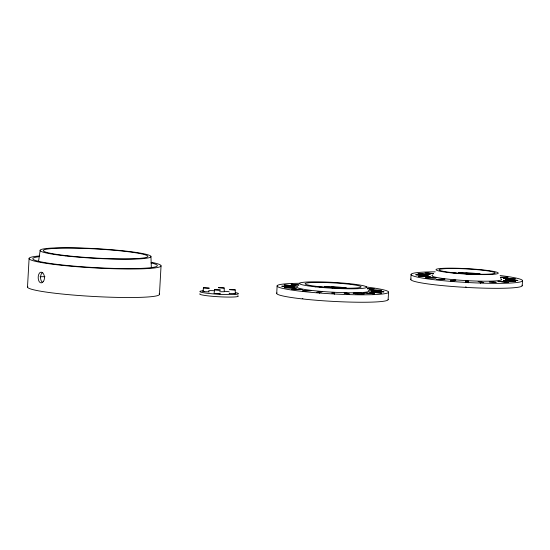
<?xml version="1.0" encoding="UTF-8"?>
<svg xmlns="http://www.w3.org/2000/svg" width="550" height="550" viewBox="0 0 550 550"><rect width="100%" height="100%" fill="white"/><g stroke="black" fill="none" stroke-linecap="round" stroke-linejoin="round"><path stroke-width="0.82" d="M27.5 287.018L29.095 258.493M159.452 294.367L161.047 265.843M276.719 293.377L277.138 285.938M319.536 293.246L319.626 291.596L322.053 291.768L318.869 292.469L316.58 292.304L319.626 291.596M334.29 294.264C336.057 292.229 331.176 291.541 332.001 293.377C332.819 293.377 335.005 294.216 334.379 292.607M388.135 299.585L388.547 292.146M410.809 279.448L411.084 274.484M465.747 282.673L465.877 280.995L468.291 281.132L468.401 282.033L465.953 281.923L465.843 281.022M468.236 282.81L468.332 281.16M480.466 283.278L480.562 281.627L478.149 281.511L481.477 282.597L483.766 282.652L480.562 281.627M522.225 285.656L522.5 280.692M324.163 287.616L324.5 286.392M458.253 273.687L458.59 272.463A19.752 1.719 3.2 0 1 480.191 273.948L467.741 274.086L458.384 272.456M208.608 291.686L209.206 291.899L203.005 291.569L203.452 287.815L209.165 288.166L203.452 287.815M218.178 293.439L220.296 293.803L214.074 293.473L214.534 289.768L220.254 290.07L214.534 289.768M38.527 261.429L40.164 250.401M224.194 288.007L218.501 287.657L224.194 288.007L224.235 291.741L219.636 291.734M235.283 289.933L229.556 289.63L235.228 289.891L235.29 293.714L229.103 293.336L229.481 293.219M202.998 291.521L204.256 291.39M40.068 276.726L44.928 276.684M500.514 277.152L508.104 277.296L500.39 277.42M336.188 287.994L346.163 287.877M367.366 288.592L374.158 288.743L367.242 288.867M320.286 287.279L321.069 287.341M433.496 273.529L425.054 272.738L433.668 273.817M298.739 284.879L291.101 284.192L298.911 285.168M302.857 298.478L302.287 298.389M466.18 286.976L465.637 286.859M234.156 293.397L235.324 293.666M458.734 273.597L451.715 272.546A19.752 1.719 3.2 0 0 450.986 272.587M324.294 286.392L332.867 287.884M323.868 287.389L317.625 286.474A19.752 1.719 3.2 0 0 315.618 286.619M456.418 273.57L456.809 273.653M150.954 256.575L151.346 267.712M366.142 286.983A55.791 4.861 3.2 0 1 374.027 294.607A55.791 4.861 3.2 0 1 291.472 290.008A55.791 4.861 3.2 0 1 299.771 283.284M388.073 299.344A55.791 4.861 3.2 0 1 330.921 301.269A55.791 4.861 3.2 0 1 277.001 292.916M368.376 290.455A36.156 3.149 3.2 0 1 332.166 292.16A36.156 3.149 3.2 0 1 297.577 286.413M324.438 286.392A19.752 1.719 3.2 0 1 346.108 287.877M151.745 262.357A66.083 5.761 3.2 0 1 137.081 268.943A66.083 5.761 3.2 0 1 51.177 264.041A66.083 5.761 3.2 0 1 39.71 255.956M159.149 293.782A66.083 5.761 3.2 0 1 93.314 296.45A66.083 5.761 3.2 0 1 27.837 286.468M150.961 262.873A62.336 5.431 3.2 0 1 95.934 267.657A62.336 5.431 3.2 0 1 38.438 256.768M42.598 282.452A5.301 3.156 89.5 0 1 40.542 277.303A5.301 3.156 89.5 0 1 42.763 272.429M500.087 275.536A55.791 4.861 3.2 0 1 507.567 283.174A55.791 4.861 3.2 0 1 424.621 278.431A55.791 4.861 3.2 0 1 435.201 271.824M521.971 285.161A55.791 4.861 3.2 0 1 466.379 287.416A55.791 4.861 3.2 0 1 411.091 278.988M500.624 278.733A34.911 3.046 3.2 0 1 467.28 280.665A34.911 3.046 3.2 0 1 432.74 275.048M456.631 273.501A28.05 2.448 3.2 0 1 458.363 273.543M237.744 295.721A19.326 1.684 3.2 0 1 219.917 296.821A19.326 1.684 3.2 0 1 199.939 293.776M235.4 292.6A19.326 1.684 3.2 0 1 231.605 294.587A19.326 1.684 3.2 0 1 206.161 293.129A19.326 1.684 3.2 0 1 203.321 290.764M208.739 290.606A19.326 1.684 3.2 0 1 214.514 290.709M224.503 291.28A19.326 1.684 3.2 0 1 229.116 291.713M302.637 290.888L310.901 290.647L302.637 290.888M436.59 279.441L444.854 279.194L436.59 279.441M331.774 287.176L337.941 287.526L331.774 287.176M465.857 273.247L472.031 273.597L465.857 273.247M344.204 292.957C353.471 296.141 349.209 292.765 344.204 292.957M284.151 285.003L296.113 285.945L284.151 285.003M369.593 292.112L381.556 293.054L369.593 292.112M418.103 273.556L430.059 274.498L418.103 273.556M503.546 280.658L515.508 281.6L503.546 280.658M43.258 281.641L42.515 282.363A5.301 3.259 89.3 0 1 40.851 282.796A5.301 3.053 89.7 0 1 39.064 281.373A5.294 2.833 -90 0 1 39.538 273.013A5.301 3.053 89.7 0 1 41.443 272.25A5.287 3.252 89.3 0 1 43.024 273.233L43.67 274.189A5.294 3.451 88.9 0 1 43.258 281.641M291.555 289.314L302.032 289.396L291.555 289.314M425.507 277.86L435.985 277.942L425.507 277.86M489.294 281.847L496.079 282.294L489.294 281.847M364.038 292.772L374.584 293.893L364.038 292.772M497.991 281.318L508.537 282.439L497.991 281.318M284.405 287.698L296.292 288.118L284.405 287.698M369.442 289.939L381.329 290.359L369.442 289.939M418.357 276.251L430.244 276.671L418.357 276.251M503.394 278.493L515.281 278.912L503.394 278.493M450.567 280.809C454.747 281.799 460.041 278.678 450.567 280.809M281.882 286.206L294.243 286.935L281.882 286.206M415.834 274.759L428.196 275.488L415.834 274.759M371.511 291.122L383.873 291.851L371.511 291.122M505.457 279.675L517.825 280.404L505.457 279.675M315.7 286.873A33.66 2.936 3.2 0 0 366.658 287.238A33.66 2.936 3.2 0 0 316.8 281.847A33.66 2.936 3.2 0 0 315.7 286.873M355.685 293.782A5.61 0.488 3.2 0 0 364.306 293.872A5.61 0.488 3.2 0 0 356.146 292.964A5.61 0.488 3.2 0 0 355.685 293.782M318.594 286.612A28.05 2.448 3.2 0 0 361.054 286.921A28.05 2.448 3.2 0 0 319.509 282.425A28.05 2.448 3.2 0 0 318.594 286.612M67.114 255.743A52.367 4.565 3.2 0 0 147.771 256.616A52.367 4.565 3.2 0 0 71.782 248.098A52.367 4.565 3.2 0 0 67.114 255.743M65.422 255.881A55.481 4.833 3.2 0 0 150.879 256.809A55.481 4.833 3.2 0 0 70.366 247.775A55.481 4.833 3.2 0 0 65.422 255.881M452.684 272.683A28.05 2.448 3.2 0 0 495.144 272.993A28.05 2.448 3.2 0 0 453.592 268.496A28.05 2.448 3.2 0 0 452.684 272.683M451.076 272.827A31.171 2.716 3.2 0 0 498.259 273.164A31.171 2.716 3.2 0 0 452.086 268.173A31.171 2.716 3.2 0 0 451.076 272.827"/></g></svg>
